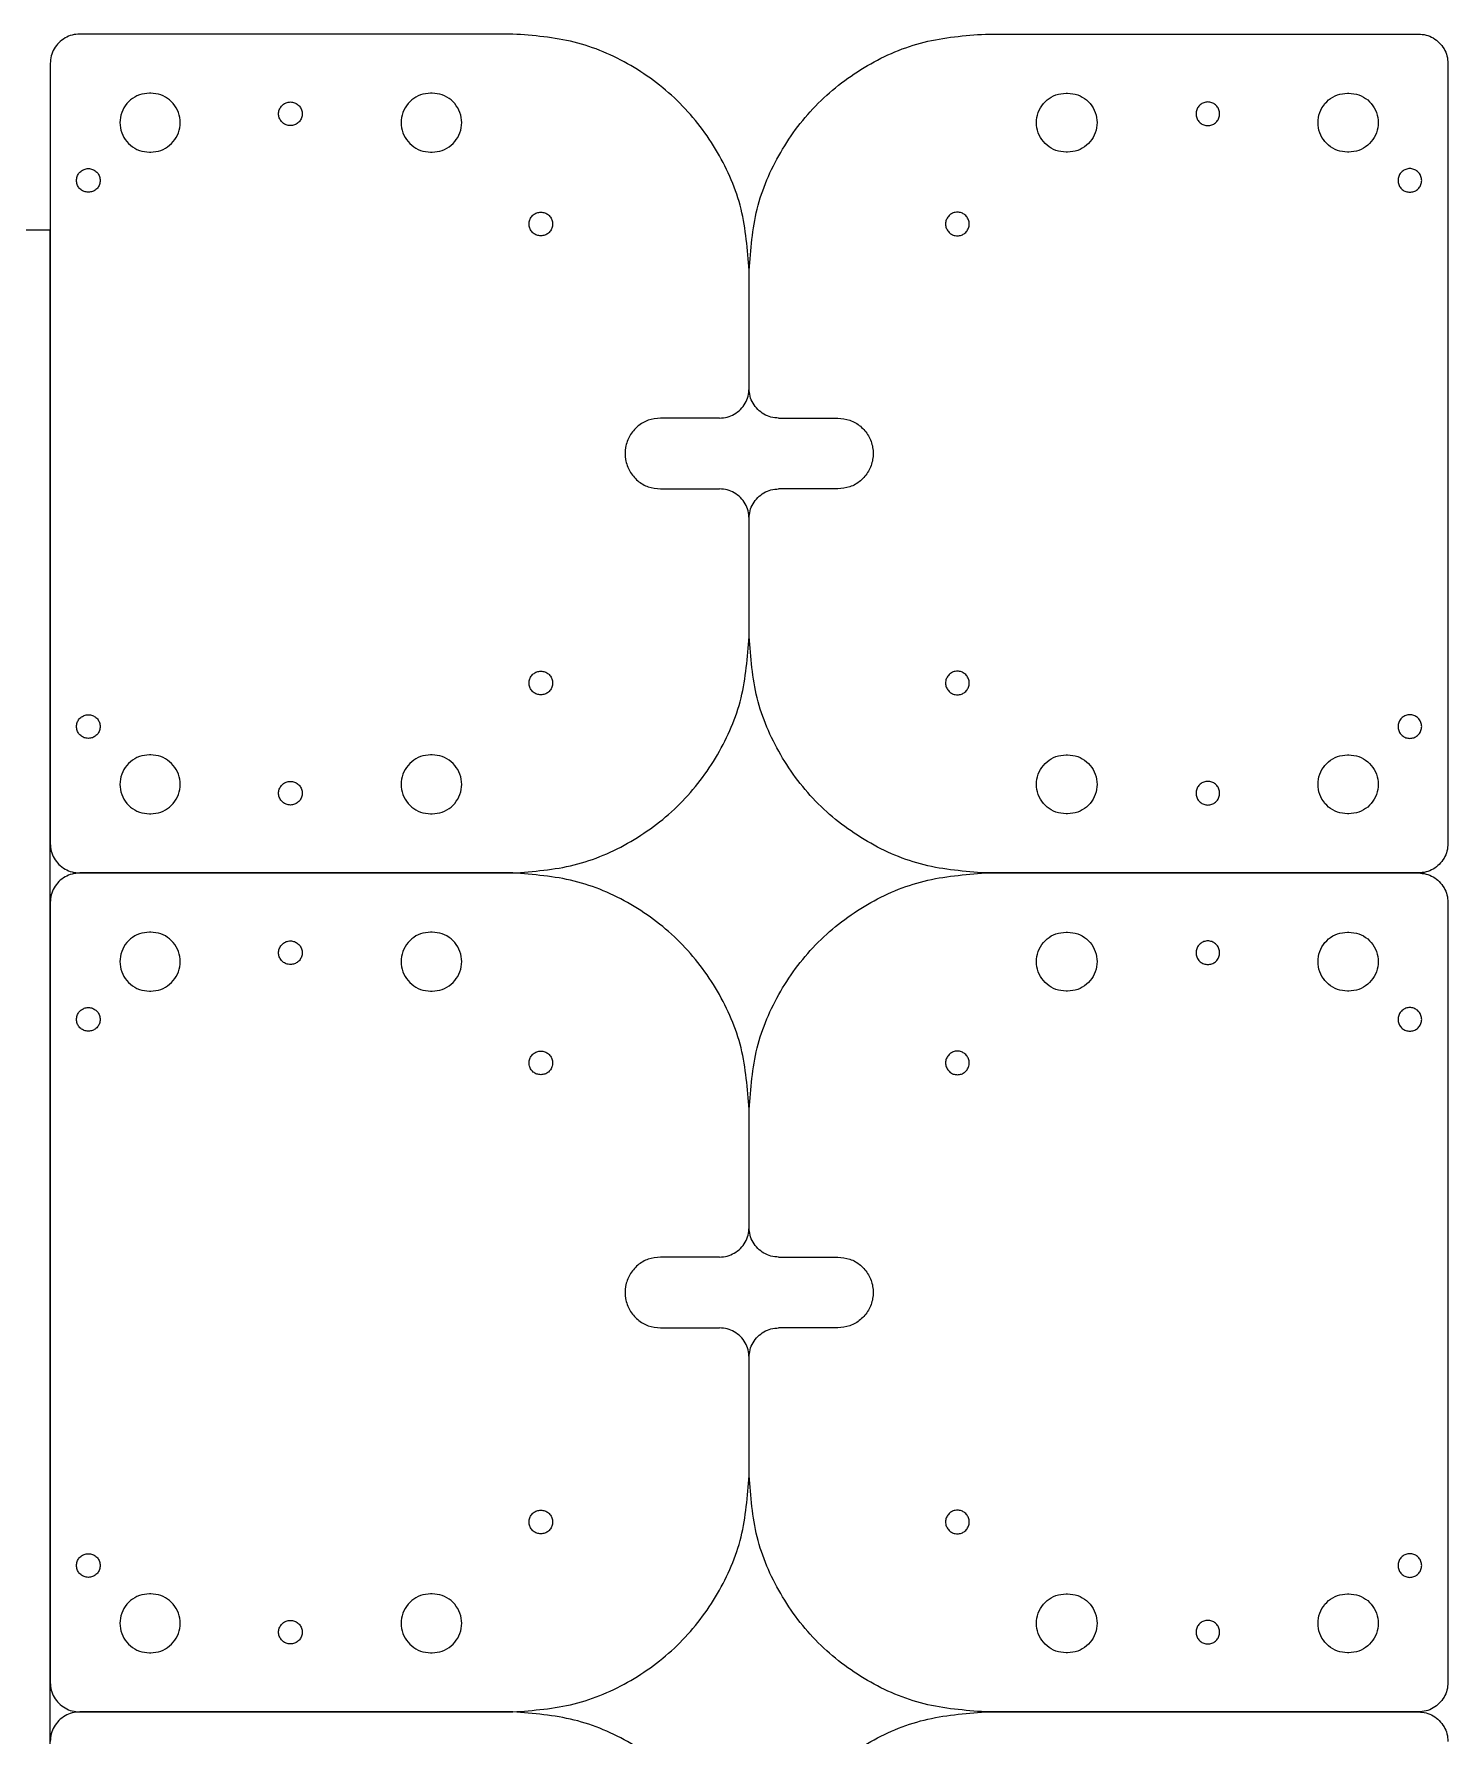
# Model space of a CAD drawing. Extents: x 0 to 867, y 0 to 569.
# Drawn here: x 627.7 to 867.1, y 280.7 to 568.8 of the extents above; entities that cross this region are included whole.
import ezdxf

# ---------------------------------------------------------------- set-up
doc = ezdxf.new("R2010")
doc.units = 0
doc.layers.add('Layer_1', color=7, linetype='CONTINUOUS')

msp = doc.modelspace()

# ---------------------------------------------------------------- linework, layer by layer
at = {"layer": 'Layer_1', "color": 7}
for p, q in [((708.764086, 568.806343), (635.464086, 568.806343)), ((788.76409, 568.806343), (862.06409, 568.806343)), ((630.464096, 563.806344), (630.464096, 431.806343)), ((867.06408, 563.806344), (867.06408, 431.806343)), ((647.46409, 558.806343), (647.26408, 558.806343)), ((695.109086, 558.806343), (694.859085, 558.806343)), ((802.419091, 558.806343), (802.669091, 558.806343)), ((850.064086, 558.806343), (850.264097, 558.806343)), ((671.114087, 553.306343), (671.114087, 553.306343)), ((826.41409, 553.306343), (826.41409, 553.306343)), ((647.26408, 548.806343), (647.46409, 548.806343)), ((694.859085, 548.806343), (695.109086, 548.806343)), ((802.669091, 548.806343), (802.419091, 548.806343)), ((850.264097, 548.806343), (850.064086, 548.806343)), ((636.911773, 542.028113), (636.911773, 542.028113)), ((860.616403, 542.028113), (860.616403, 542.028113)), ((630.464108, 535.6), (568.847094, 535.6)), ((630.464108, 267.799999), (630.464108, 535.6)), ((713.507534, 534.65278), (713.507534, 534.65278)), ((784.020643, 534.65278), (784.020643, 534.65278)), ((748.764085, 508.806344), (748.764085, 528.806344)), ((748.764091, 508.806344), (748.764091, 528.806344)), ((743.764084, 503.806344), (733.764084, 503.806344)), ((753.764092, 503.806344), (763.764092, 503.806344)), ((733.764084, 491.806343), (743.764084, 491.806343)), ((763.764092, 491.806343), (753.764092, 491.806343)), ((748.764085, 466.806343), (748.764085, 486.806343)), ((748.764091, 466.806343), (748.764091, 486.806343)), ((713.507534, 456.959906), (713.507534, 456.959906)), ((784.020643, 456.959906), (784.020643, 456.959906)), ((636.911773, 449.584573), (636.911773, 449.584573)), ((860.616403, 449.584573), (860.616403, 449.584573)), ((647.46409, 446.806344), (647.26408, 446.806344)), ((695.109086, 446.806344), (694.859085, 446.806344)), ((802.419091, 446.806344), (802.669091, 446.806344)), ((850.064086, 446.806344), (850.264097, 446.806344)), ((671.114087, 438.306344), (671.114087, 438.306344)), ((826.41409, 438.306344), (826.41409, 438.306344)), ((647.26408, 436.806344), (647.46409, 436.806344)), ((694.859085, 436.806344), (695.109086, 436.806344)), ((802.669091, 436.806344), (802.419091, 436.806344)), ((850.264097, 436.806344), (850.064086, 436.806344)), ((708.764086, 426.806344), (635.464086, 426.806344)), ((635.464086, 426.806344), (708.764086, 426.806344)), ((788.76409, 426.806344), (862.06409, 426.806344)), ((862.06409, 426.806344), (788.76409, 426.806344)), ((630.464096, 421.806346), (630.464096, 289.806345)), ((867.06408, 421.806346), (867.06408, 289.806345)), ((647.46409, 416.806345), (647.26408, 416.806345)), ((695.109086, 416.806345), (694.859085, 416.806345)), ((802.419091, 416.806345), (802.669091, 416.806345)), ((850.064086, 416.806345), (850.264097, 416.806345)), ((671.114087, 411.306344), (671.114087, 411.306344)), ((826.41409, 411.306344), (826.41409, 411.306344)), ((647.26408, 406.806345), (647.46409, 406.806345)), ((694.859085, 406.806345), (695.109086, 406.806345)), ((802.669091, 406.806345), (802.419091, 406.806345)), ((850.264097, 406.806345), (850.064086, 406.806345)), ((636.911773, 400.028115), (636.911773, 400.028115)), ((860.616403, 400.028115), (860.616403, 400.028115)), ((713.507534, 392.652782), (713.507534, 392.652782)), ((784.020643, 392.652782), (784.020643, 392.652782)), ((748.764085, 366.806345), (748.764085, 386.806345)), ((748.764091, 366.806345), (748.764091, 386.806345)), ((743.764084, 361.806345), (733.764084, 361.806345)), ((753.764092, 361.806345), (763.764092, 361.806345)), ((733.764084, 349.806345), (743.764084, 349.806345)), ((763.764092, 349.806345), (753.764092, 349.806345)), ((748.764085, 324.806345), (748.764085, 344.806345)), ((748.764091, 324.806345), (748.764091, 344.806345)), ((713.507534, 314.959908), (713.507534, 314.959908)), ((784.020643, 314.959908), (784.020643, 314.959908)), ((636.911773, 307.584575), (636.911773, 307.584575)), ((860.616403, 307.584575), (860.616403, 307.584575)), ((647.46409, 304.806346), (647.26408, 304.806346)), ((695.109086, 304.806346), (694.859085, 304.806346)), ((802.419091, 304.806346), (802.669091, 304.806346)), ((850.064086, 304.806346), (850.264097, 304.806346)), ((647.26408, 294.806346), (647.46409, 294.806346)), ((671.114087, 296.306346), (671.114087, 296.306346)), ((694.859085, 294.806346), (695.109086, 294.806346)), ((802.669091, 294.806346), (802.419091, 294.806346)), ((826.41409, 296.306346), (826.41409, 296.306346)), ((850.264097, 294.806346), (850.064086, 294.806346)), ((708.764086, 284.806346), (635.464086, 284.806346)), ((635.464086, 284.806346), (708.764086, 284.806346)), ((788.76409, 284.806346), (862.06409, 284.806346)), ((862.06409, 284.806346), (788.76409, 284.806346))]:
    msp.add_line(p, q, dxfattribs=at)
for points, knots in [([(635.464086, 568.806343), (635.02652, 568.773011), (634.155009, 568.706625), (632.935801, 568.182), (631.886592, 567.383835), (631.088428, 566.334627), (630.563811, 565.11542), (630.497426, 564.24391), (630.464096, 563.806344)], [0, 0, 0, 0, 1.308873, 2.606919, 3.915796, 5.224669, 6.522708, 7.831582, 7.831582, 7.831582, 7.831582]), ([(748.764085, 528.806344), (748.497436, 532.306873), (747.966343, 539.278964), (743.769335, 549.032611), (737.384001, 557.426259), (728.990353, 563.811594), (719.236707, 568.0086), (712.264616, 568.539693), (708.764086, 568.806343)], [0, 0, 0, 0, 10.470995, 20.855339, 31.326336, 41.797329, 52.181673, 62.652668, 62.652668, 62.652668, 62.652668]), ([(748.764091, 528.806344), (749.030741, 532.306873), (749.561834, 539.278964), (753.758841, 549.032611), (760.144176, 557.426259), (768.537824, 563.811594), (778.29147, 568.0086), (785.26356, 568.539693), (788.76409, 568.806343)], [0, 0, 0, 0, 10.470995, 20.855339, 31.326336, 41.797329, 52.181673, 62.652668, 62.652668, 62.652668, 62.652668]), ([(862.06409, 568.806343), (862.501656, 568.773011), (863.373168, 568.706625), (864.592375, 568.182), (865.641584, 567.383835), (866.439749, 566.334627), (866.964366, 565.11542), (867.03075, 564.24391), (867.06408, 563.806344)], [0, 0, 0, 0, 1.308873, 2.606919, 3.915796, 5.224669, 6.522708, 7.831582, 7.831582, 7.831582, 7.831582]), ([(647.26408, 558.806343), (646.679507, 558.746604), (645.51873, 558.627981), (643.984743, 557.707637), (642.84428, 556.360153), (642.239392, 554.691327), (642.239392, 552.921359), (642.84428, 551.252533), (643.984743, 549.905049), (645.51873, 548.984705), (646.679507, 548.866082), (647.26408, 548.806343)], [0, 0, 0, 0, 1.744818, 3.464662, 5.209476, 6.954299, 8.674149, 10.418971, 12.163785, 13.88363, 15.628448, 15.628448, 15.628448, 15.628448]), ([(647.46409, 548.806343), (648.048663, 548.866082), (649.209444, 548.984705), (650.743432, 549.905053), (651.883925, 551.252522), (652.488782, 552.921365), (652.488782, 554.691321), (651.883925, 556.360164), (650.743432, 557.707633), (649.209444, 558.627981), (648.048663, 558.746604), (647.46409, 558.806343)], [0, 0, 0, 0, 1.744819, 3.46467, 5.209496, 6.954313, 8.674162, 10.418979, 12.163805, 13.883656, 15.628475, 15.628475, 15.628475, 15.628475]), ([(671.114087, 553.306343), (671.347916, 553.330239), (671.812229, 553.377689), (672.425826, 553.745821), (672.88202, 554.284832), (673.123968, 554.952294), (673.123968, 555.660546), (672.882019, 556.327073), (672.425826, 556.869815), (671.812229, 557.224079), (671.114087, 557.347771), (670.415945, 557.224079), (669.802347, 556.869815), (669.346155, 556.327073), (669.104205, 555.660546), (669.104206, 554.952294), (669.346154, 554.284832), (669.802348, 553.745821), (670.415945, 553.377689), (670.880257, 553.330239), (671.114087, 553.306343)], [0, 0, 0, 0, 0.697929, 1.38587, 2.0838, 2.781728, 3.469668, 4.167595, 4.865524, 5.553465, 6.251394, 6.949323, 7.637265, 8.335194, 9.033121, 9.72106, 10.418989, 11.116918, 11.80486, 12.502789, 12.502789, 12.502789, 12.502789]), ([(694.859085, 558.806343), (694.274512, 558.746604), (693.113732, 558.627981), (691.579743, 557.707635), (690.439262, 556.36016), (689.83439, 554.691324), (689.83439, 552.921362), (690.439262, 551.252526), (691.579743, 549.905051), (693.113732, 548.984705), (694.274512, 548.866082), (694.859085, 548.806343)], [0, 0, 0, 0, 1.74482, 3.464669, 5.209491, 6.954311, 8.67416, 10.41898, 12.163801, 13.88365, 15.628471, 15.628471, 15.628471, 15.628471]), ([(695.109086, 548.806343), (695.693659, 548.866082), (696.854439, 548.984705), (698.388428, 549.905051), (699.528909, 551.252526), (700.133781, 552.921362), (700.133781, 554.691324), (699.528909, 556.36016), (698.388428, 557.707635), (696.854439, 558.627981), (695.693659, 558.746604), (695.109086, 558.806343)], [0, 0, 0, 0, 1.74482, 3.464669, 5.209491, 6.954311, 8.67416, 10.41898, 12.163801, 13.88365, 15.628471, 15.628471, 15.628471, 15.628471]), ([(802.419091, 548.806343), (801.834517, 548.866082), (800.673737, 548.984705), (799.139749, 549.905051), (797.999268, 551.252526), (797.394396, 552.921362), (797.394396, 554.691324), (797.999268, 556.36016), (799.139749, 557.707635), (800.673737, 558.627981), (801.834517, 558.746604), (802.419091, 558.806343)], [0, 0, 0, 0, 1.74482, 3.464669, 5.209491, 6.954311, 8.67416, 10.41898, 12.163801, 13.88365, 15.628471, 15.628471, 15.628471, 15.628471]), ([(802.669091, 558.806343), (803.253665, 558.746604), (804.414445, 558.627981), (805.948433, 557.707635), (807.088914, 556.36016), (807.693786, 554.691324), (807.693786, 552.921362), (807.088914, 551.252526), (805.948433, 549.905051), (804.414445, 548.984705), (803.253665, 548.866082), (802.669091, 548.806343)], [0, 0, 0, 0, 1.74482, 3.464669, 5.209491, 6.954311, 8.67416, 10.41898, 12.163801, 13.88365, 15.628471, 15.628471, 15.628471, 15.628471]), ([(826.41409, 553.306343), (826.18026, 553.330239), (825.715947, 553.377689), (825.10235, 553.745821), (824.646157, 554.284832), (824.404208, 554.952294), (824.404208, 555.660546), (824.646157, 556.327073), (825.10235, 556.869815), (825.715947, 557.224079), (826.41409, 557.347771), (827.112232, 557.224079), (827.725829, 556.869815), (828.182022, 556.327073), (828.423971, 555.660546), (828.423971, 554.952294), (828.182022, 554.284832), (827.725829, 553.745821), (827.112232, 553.377689), (826.647919, 553.330239), (826.41409, 553.306343)], [0, 0, 0, 0, 0.697929, 1.38587, 2.0838, 2.781728, 3.469668, 4.167595, 4.865524, 5.553465, 6.251394, 6.949323, 7.637265, 8.335194, 9.033121, 9.72106, 10.418989, 11.116918, 11.80486, 12.502789, 12.502789, 12.502789, 12.502789]), ([(850.064086, 548.806343), (849.479513, 548.866082), (848.318733, 548.984705), (846.784745, 549.905053), (845.644252, 551.252522), (845.039394, 552.921365), (845.039394, 554.691321), (845.644252, 556.360164), (846.784745, 557.707633), (848.318733, 558.627981), (849.479513, 558.746604), (850.064086, 558.806343)], [0, 0, 0, 0, 1.744819, 3.46467, 5.209496, 6.954313, 8.674162, 10.418979, 12.163805, 13.883656, 15.628475, 15.628475, 15.628475, 15.628475]), ([(850.264097, 558.806343), (850.848669, 558.746604), (852.009446, 558.627981), (853.543433, 557.707637), (854.683896, 556.360153), (855.288784, 554.691327), (855.288784, 552.921359), (854.683896, 551.252533), (853.543433, 549.905049), (852.009446, 548.984705), (850.848669, 548.866082), (850.264097, 548.806343)], [0, 0, 0, 0, 1.744818, 3.464662, 5.209476, 6.954299, 8.674149, 10.418971, 12.163785, 13.88363, 15.628448, 15.628448, 15.628448, 15.628448]), ([(636.911773, 542.028113), (637.145603, 542.052009), (637.609916, 542.099459), (638.223513, 542.467592), (638.679705, 543.006602), (638.921655, 543.674064), (638.921654, 544.382315), (638.679706, 545.048843), (638.223513, 545.591586), (637.609916, 545.94585), (636.911773, 546.069542), (636.213631, 545.94585), (635.600034, 545.591586), (635.143841, 545.048843), (634.901892, 544.382315), (634.901892, 543.674062), (635.14384, 543.0066), (635.600035, 542.467591), (636.213631, 542.099459), (636.677944, 542.052009), (636.911773, 542.028113)], [0, 0, 0, 0, 0.697929, 1.38587, 2.0838, 2.781727, 3.469666, 4.167595, 4.865524, 5.553465, 6.251394, 6.949323, 7.637265, 8.335194, 9.033123, 9.721063, 10.418992, 11.116919, 11.804861, 12.502789, 12.502789, 12.502789, 12.502789]), ([(860.616403, 542.028113), (860.382574, 542.052009), (859.918261, 542.099459), (859.304664, 542.467592), (858.848471, 543.006602), (858.606522, 543.674064), (858.606522, 544.382315), (858.84847, 545.048843), (859.304664, 545.591586), (859.918261, 545.94585), (860.616403, 546.069542), (861.314545, 545.94585), (861.928142, 545.591586), (862.384336, 545.048843), (862.626284, 544.382315), (862.626284, 543.674062), (862.384336, 543.0066), (861.928142, 542.467591), (861.314545, 542.099459), (860.850233, 542.052009), (860.616403, 542.028113)], [0, 0, 0, 0, 0.697929, 1.38587, 2.0838, 2.781727, 3.469666, 4.167595, 4.865524, 5.553465, 6.251394, 6.949323, 7.637265, 8.335194, 9.033123, 9.721063, 10.418992, 11.116919, 11.804861, 12.502789, 12.502789, 12.502789, 12.502789]), ([(713.507534, 534.65278), (713.741363, 534.676676), (714.205674, 534.724126), (714.819269, 535.092259), (715.27546, 535.63127), (715.517409, 536.298731), (715.517409, 537.006983), (715.27546, 537.67351), (714.819269, 538.216252), (714.205674, 538.570517), (713.507533, 538.694209), (712.809391, 538.570517), (712.195795, 538.216252), (711.739604, 537.67351), (711.497655, 537.006983), (711.497655, 536.298731), (711.739604, 535.63127), (712.195795, 535.092259), (712.809391, 534.724126), (713.273704, 534.676676), (713.507534, 534.65278)], [0, 0, 0, 0, 0.697927, 1.385867, 2.083795, 2.781722, 3.469662, 4.16759, 4.865518, 5.553457, 6.251385, 6.949314, 7.637254, 8.335182, 9.03311, 9.72105, 10.418977, 11.116906, 11.804846, 12.502775, 12.502775, 12.502775, 12.502775]), ([(784.020643, 534.65278), (783.786814, 534.676676), (783.322502, 534.724126), (782.708907, 535.092259), (782.252716, 535.63127), (782.010767, 536.298731), (782.010767, 537.006983), (782.252716, 537.67351), (782.708907, 538.216252), (783.322502, 538.570517), (784.020644, 538.694209), (784.718785, 538.570517), (785.332381, 538.216252), (785.788572, 537.67351), (786.030522, 537.006983), (786.030522, 536.298731), (785.788572, 535.63127), (785.332381, 535.092259), (784.718785, 534.724126), (784.254473, 534.676676), (784.020643, 534.65278)], [0, 0, 0, 0, 0.697927, 1.385867, 2.083795, 2.781722, 3.469662, 4.16759, 4.865518, 5.553457, 6.251385, 6.949314, 7.637254, 8.335182, 9.03311, 9.72105, 10.418977, 11.116906, 11.804846, 12.502775, 12.502775, 12.502775, 12.502775]), ([(743.764084, 503.806344), (744.201651, 503.839675), (745.073162, 503.906061), (746.292369, 504.430687), (747.341576, 505.228853), (748.139741, 506.278061), (748.664367, 507.497266), (748.730754, 508.368777), (748.764085, 508.806344)], [0, 0, 0, 0, 1.308875, 2.606918, 3.915794, 5.224668, 6.522711, 7.831585, 7.831585, 7.831585, 7.831585]), ([(753.764092, 503.806344), (753.326526, 503.839675), (752.455014, 503.906061), (751.235808, 504.430687), (750.1866, 505.228853), (749.388435, 506.278061), (748.863809, 507.497266), (748.797422, 508.368777), (748.764091, 508.806344)], [0, 0, 0, 0, 1.308875, 2.606918, 3.915794, 5.224668, 6.522711, 7.831585, 7.831585, 7.831585, 7.831585]), ([(733.764084, 503.806344), (733.062597, 503.734657), (731.66966, 503.592309), (729.828874, 502.487894), (728.460298, 500.870923), (727.734452, 498.868321), (727.734452, 496.744366), (728.460298, 494.741764), (729.828874, 493.124793), (731.66966, 492.020378), (733.062597, 491.87803), (733.764084, 491.806343)], [0, 0, 0, 0, 2.093785, 4.157604, 6.251388, 8.345172, 10.408992, 12.502776, 14.596561, 16.66038, 18.754164, 18.754164, 18.754164, 18.754164]), ([(763.764092, 503.806344), (764.46558, 503.734657), (765.858516, 503.592309), (767.699303, 502.487894), (769.067878, 500.870923), (769.793725, 498.868321), (769.793725, 496.744366), (769.067878, 494.741764), (767.699303, 493.124793), (765.858516, 492.020378), (764.46558, 491.87803), (763.764092, 491.806343)], [0, 0, 0, 0, 2.093785, 4.157604, 6.251388, 8.345172, 10.408992, 12.502776, 14.596561, 16.66038, 18.754164, 18.754164, 18.754164, 18.754164]), ([(748.764085, 486.806343), (748.730754, 487.24391), (748.664367, 488.115421), (748.139741, 489.334626), (747.341576, 490.383834), (746.292369, 491.182), (745.073162, 491.706626), (744.201651, 491.773012), (743.764084, 491.806343)], [0, 0, 0, 0, 1.308874, 2.606917, 3.915791, 5.224667, 6.52271, 7.831585, 7.831585, 7.831585, 7.831585]), ([(748.764091, 486.806343), (748.797422, 487.24391), (748.863809, 488.115421), (749.388435, 489.334626), (750.1866, 490.383834), (751.235808, 491.182), (752.455014, 491.706626), (753.326526, 491.773012), (753.764092, 491.806343)], [0, 0, 0, 0, 1.308874, 2.606917, 3.915791, 5.224667, 6.52271, 7.831585, 7.831585, 7.831585, 7.831585]), ([(708.764086, 426.806344), (712.264616, 427.072994), (719.236707, 427.604087), (728.990353, 431.801093), (737.384001, 438.186428), (743.769335, 446.580076), (747.966343, 456.333723), (748.497436, 463.305814), (748.764085, 466.806343)], [0, 0, 0, 0, 10.470995, 20.855338, 31.326332, 41.797328, 52.181672, 62.652668, 62.652668, 62.652668, 62.652668]), ([(788.76409, 426.806344), (785.26356, 427.072994), (778.29147, 427.604087), (768.537824, 431.801093), (760.144176, 438.186428), (753.758841, 446.580076), (749.561834, 456.333723), (749.030741, 463.305814), (748.764091, 466.806343)], [0, 0, 0, 0, 10.470995, 20.855338, 31.326332, 41.797328, 52.181672, 62.652668, 62.652668, 62.652668, 62.652668]), ([(713.507534, 456.959906), (713.741363, 456.983802), (714.205674, 457.031252), (714.819269, 457.399386), (715.27546, 457.938396), (715.517409, 458.605857), (715.517409, 459.314109), (715.27546, 459.980636), (714.819269, 460.523378), (714.205674, 460.877644), (713.507533, 461.001335), (712.809391, 460.877644), (712.195795, 460.523379), (711.739604, 459.980636), (711.497655, 459.314109), (711.497655, 458.605857), (711.739604, 457.938396), (712.195795, 457.399386), (712.809391, 457.031252), (713.273704, 456.983802), (713.507534, 456.959906)], [0, 0, 0, 0, 0.697927, 1.385867, 2.083795, 2.781722, 3.469662, 4.16759, 4.865518, 5.553457, 6.251385, 6.949314, 7.637254, 8.335182, 9.03311, 9.72105, 10.418977, 11.116906, 11.804846, 12.502775, 12.502775, 12.502775, 12.502775]), ([(784.020643, 456.959906), (783.786814, 456.983802), (783.322502, 457.031252), (782.708907, 457.399386), (782.252716, 457.938396), (782.010767, 458.605857), (782.010767, 459.314109), (782.252716, 459.980636), (782.708907, 460.523378), (783.322502, 460.877644), (784.020644, 461.001335), (784.718785, 460.877644), (785.332381, 460.523379), (785.788572, 459.980636), (786.030522, 459.314109), (786.030522, 458.605857), (785.788572, 457.938396), (785.332381, 457.399386), (784.718785, 457.031252), (784.254473, 456.983802), (784.020643, 456.959906)], [0, 0, 0, 0, 0.697927, 1.385867, 2.083795, 2.781722, 3.469662, 4.16759, 4.865518, 5.553457, 6.251385, 6.949314, 7.637254, 8.335182, 9.03311, 9.72105, 10.418977, 11.116906, 11.804846, 12.502775, 12.502775, 12.502775, 12.502775]), ([(636.911773, 449.584573), (637.145603, 449.608469), (637.609916, 449.655919), (638.223513, 450.024052), (638.679706, 450.563063), (638.921654, 451.230525), (638.921655, 451.938777), (638.679705, 452.605303), (638.223513, 453.148046), (637.609916, 453.50231), (636.911773, 453.626002), (636.213631, 453.50231), (635.600034, 453.148046), (635.143841, 452.605303), (634.901892, 451.938777), (634.901892, 451.230525), (635.143841, 450.563063), (635.600034, 450.024052), (636.213631, 449.655919), (636.677944, 449.608469), (636.911773, 449.584573)], [0, 0, 0, 0, 0.697929, 1.38587, 2.0838, 2.781728, 3.469668, 4.167595, 4.865524, 5.553465, 6.251394, 6.949323, 7.637265, 8.335194, 9.033121, 9.72106, 10.418989, 11.116918, 11.80486, 12.502789, 12.502789, 12.502789, 12.502789]), ([(860.616403, 449.584573), (860.382574, 449.608469), (859.918261, 449.655919), (859.304664, 450.024052), (858.84847, 450.563063), (858.606522, 451.230525), (858.606522, 451.938777), (858.848471, 452.605303), (859.304664, 453.148046), (859.918261, 453.50231), (860.616403, 453.626002), (861.314545, 453.50231), (861.928143, 453.148046), (862.384335, 452.605303), (862.626285, 451.938777), (862.626284, 451.230525), (862.384336, 450.563063), (861.928142, 450.024052), (861.314545, 449.655919), (860.850233, 449.608469), (860.616403, 449.584573)], [0, 0, 0, 0, 0.697929, 1.38587, 2.0838, 2.781728, 3.469668, 4.167595, 4.865524, 5.553465, 6.251394, 6.949323, 7.637265, 8.335194, 9.033121, 9.72106, 10.418989, 11.116918, 11.80486, 12.502789, 12.502789, 12.502789, 12.502789]), ([(647.26408, 446.806344), (646.679507, 446.746605), (645.51873, 446.627982), (643.984743, 445.707638), (642.84428, 444.360154), (642.239392, 442.691328), (642.239392, 440.92136), (642.84428, 439.252534), (643.984743, 437.90505), (645.51873, 436.984706), (646.679507, 436.866083), (647.26408, 436.806344)], [0, 0, 0, 0, 1.744818, 3.464662, 5.209476, 6.954299, 8.674149, 10.418971, 12.163785, 13.88363, 15.628448, 15.628448, 15.628448, 15.628448]), ([(647.46409, 436.806344), (648.048663, 436.866083), (649.209444, 436.984706), (650.743432, 437.905054), (651.883925, 439.252523), (652.488782, 440.921366), (652.488782, 442.691322), (651.883925, 444.360165), (650.743432, 445.707634), (649.209444, 446.627982), (648.048663, 446.746605), (647.46409, 446.806344)], [0, 0, 0, 0, 1.744819, 3.46467, 5.209496, 6.954313, 8.674162, 10.418979, 12.163805, 13.883656, 15.628475, 15.628475, 15.628475, 15.628475]), ([(694.859085, 446.806344), (694.274512, 446.746605), (693.113732, 446.627982), (691.579743, 445.707636), (690.439262, 444.360161), (689.83439, 442.691325), (689.83439, 440.921363), (690.439262, 439.252528), (691.579743, 437.905052), (693.113732, 436.984706), (694.274512, 436.866083), (694.859085, 436.806344)], [0, 0, 0, 0, 1.74482, 3.464669, 5.209491, 6.954311, 8.67416, 10.41898, 12.163801, 13.88365, 15.628471, 15.628471, 15.628471, 15.628471]), ([(695.109086, 436.806344), (695.693659, 436.866083), (696.854439, 436.984706), (698.388428, 437.905052), (699.528909, 439.252528), (700.133781, 440.921363), (700.133781, 442.691325), (699.528909, 444.360161), (698.388428, 445.707636), (696.854439, 446.627982), (695.693659, 446.746605), (695.109086, 446.806344)], [0, 0, 0, 0, 1.74482, 3.464669, 5.209491, 6.954311, 8.67416, 10.41898, 12.163801, 13.88365, 15.628471, 15.628471, 15.628471, 15.628471]), ([(802.419091, 436.806344), (801.834517, 436.866083), (800.673737, 436.984706), (799.139749, 437.905052), (797.999268, 439.252528), (797.394396, 440.921363), (797.394396, 442.691325), (797.999268, 444.360161), (799.139749, 445.707636), (800.673737, 446.627982), (801.834517, 446.746605), (802.419091, 446.806344)], [0, 0, 0, 0, 1.74482, 3.464669, 5.209491, 6.954311, 8.67416, 10.41898, 12.163801, 13.88365, 15.628471, 15.628471, 15.628471, 15.628471]), ([(802.669091, 446.806344), (803.253665, 446.746605), (804.414445, 446.627982), (805.948433, 445.707636), (807.088914, 444.360161), (807.693786, 442.691325), (807.693786, 440.921363), (807.088914, 439.252528), (805.948433, 437.905052), (804.414445, 436.984706), (803.253665, 436.866083), (802.669091, 436.806344)], [0, 0, 0, 0, 1.74482, 3.464669, 5.209491, 6.954311, 8.67416, 10.41898, 12.163801, 13.88365, 15.628471, 15.628471, 15.628471, 15.628471]), ([(850.064086, 436.806344), (849.479513, 436.866083), (848.318733, 436.984706), (846.784745, 437.905054), (845.644252, 439.252523), (845.039394, 440.921366), (845.039394, 442.691322), (845.644252, 444.360165), (846.784745, 445.707634), (848.318733, 446.627982), (849.479513, 446.746605), (850.064086, 446.806344)], [0, 0, 0, 0, 1.744819, 3.46467, 5.209496, 6.954313, 8.674162, 10.418979, 12.163805, 13.883656, 15.628475, 15.628475, 15.628475, 15.628475]), ([(850.264097, 446.806344), (850.848669, 446.746605), (852.009446, 446.627982), (853.543433, 445.707638), (854.683896, 444.360154), (855.288784, 442.691328), (855.288784, 440.92136), (854.683896, 439.252534), (853.543433, 437.90505), (852.009446, 436.984706), (850.848669, 436.866083), (850.264097, 436.806344)], [0, 0, 0, 0, 1.744818, 3.464662, 5.209476, 6.954299, 8.674149, 10.418971, 12.163785, 13.88363, 15.628448, 15.628448, 15.628448, 15.628448]), ([(671.114087, 438.306344), (671.347916, 438.33024), (671.812229, 438.37769), (672.425826, 438.745823), (672.882019, 439.284833), (673.123968, 439.952294), (673.123968, 440.660546), (672.88202, 441.327074), (672.425826, 441.869817), (671.812229, 442.224081), (671.114087, 442.347773), (670.415945, 442.224081), (669.802348, 441.869817), (669.346154, 441.327074), (669.104206, 440.660546), (669.104205, 439.952294), (669.346155, 439.284833), (669.802347, 438.745823), (670.415945, 438.37769), (670.880257, 438.33024), (671.114087, 438.306344)], [0, 0, 0, 0, 0.697929, 1.38587, 2.0838, 2.781727, 3.469666, 4.167595, 4.865524, 5.553465, 6.251394, 6.949323, 7.637265, 8.335194, 9.033123, 9.721062, 10.418989, 11.116918, 11.80486, 12.502789, 12.502789, 12.502789, 12.502789]), ([(826.41409, 438.306344), (826.18026, 438.33024), (825.715947, 438.37769), (825.10235, 438.745823), (824.646157, 439.284833), (824.404208, 439.952294), (824.404208, 440.660546), (824.646157, 441.327074), (825.10235, 441.869817), (825.715947, 442.224081), (826.41409, 442.347773), (827.112232, 442.224081), (827.725829, 441.869817), (828.182022, 441.327074), (828.423971, 440.660546), (828.423971, 439.952294), (828.182022, 439.284833), (827.725829, 438.745823), (827.112232, 438.37769), (826.647919, 438.33024), (826.41409, 438.306344)], [0, 0, 0, 0, 0.697929, 1.38587, 2.0838, 2.781727, 3.469666, 4.167595, 4.865524, 5.553465, 6.251394, 6.949323, 7.637265, 8.335194, 9.033123, 9.721062, 10.418989, 11.116918, 11.80486, 12.502789, 12.502789, 12.502789, 12.502789]), ([(630.464096, 431.806343), (630.497426, 431.368777), (630.563811, 430.497267), (631.088428, 429.27806), (631.886592, 428.228852), (632.935801, 427.430687), (634.155009, 426.906062), (635.02652, 426.839676), (635.464086, 426.806344)], [0, 0, 0, 0, 1.308874, 2.606913, 3.915786, 5.224663, 6.522708, 7.831582, 7.831582, 7.831582, 7.831582]), ([(867.06408, 431.806343), (867.03075, 431.368777), (866.964366, 430.497267), (866.439749, 429.27806), (865.641584, 428.228852), (864.592375, 427.430687), (863.373168, 426.906062), (862.501656, 426.839676), (862.06409, 426.806344)], [0, 0, 0, 0, 1.308874, 2.606913, 3.915786, 5.224663, 6.522708, 7.831582, 7.831582, 7.831582, 7.831582]), ([(635.464086, 426.806344), (635.02652, 426.773013), (634.155009, 426.706626), (632.935801, 426.182002), (631.886592, 425.383837), (631.088428, 424.334629), (630.563811, 423.115422), (630.497426, 422.243912), (630.464096, 421.806346)], [0, 0, 0, 0, 1.308873, 2.606919, 3.915796, 5.224669, 6.522708, 7.831582, 7.831582, 7.831582, 7.831582]), ([(748.764085, 386.806345), (748.497436, 390.306875), (747.966343, 397.278966), (743.769335, 407.032613), (737.384001, 415.426261), (728.990353, 421.811595), (719.236707, 426.008602), (712.264616, 426.539695), (708.764086, 426.806344)], [0, 0, 0, 0, 10.470995, 20.855339, 31.326336, 41.797329, 52.181673, 62.652668, 62.652668, 62.652668, 62.652668]), ([(748.764091, 386.806345), (749.030741, 390.306875), (749.561834, 397.278966), (753.758841, 407.032613), (760.144176, 415.426261), (768.537824, 421.811595), (778.29147, 426.008602), (785.26356, 426.539695), (788.76409, 426.806344)], [0, 0, 0, 0, 10.470995, 20.855339, 31.326336, 41.797329, 52.181673, 62.652668, 62.652668, 62.652668, 62.652668]), ([(862.06409, 426.806344), (862.501656, 426.773013), (863.373168, 426.706626), (864.592375, 426.182002), (865.641584, 425.383837), (866.439749, 424.334629), (866.964366, 423.115422), (867.03075, 422.243912), (867.06408, 421.806346)], [0, 0, 0, 0, 1.308873, 2.606919, 3.915796, 5.224669, 6.522708, 7.831582, 7.831582, 7.831582, 7.831582]), ([(647.26408, 416.806345), (646.679507, 416.746606), (645.51873, 416.627983), (643.984743, 415.707639), (642.84428, 414.360155), (642.239392, 412.691329), (642.239392, 410.92136), (642.84428, 409.252535), (643.984743, 407.905051), (645.51873, 406.984707), (646.679507, 406.866084), (647.26408, 406.806345)], [0, 0, 0, 0, 1.744818, 3.464662, 5.209476, 6.954299, 8.674149, 10.418971, 12.163785, 13.88363, 15.628448, 15.628448, 15.628448, 15.628448]), ([(647.46409, 406.806345), (648.048663, 406.866084), (649.209444, 406.984707), (650.743432, 407.905055), (651.883925, 409.252523), (652.488782, 410.921366), (652.488782, 412.691323), (651.883925, 414.360166), (650.743432, 415.707635), (649.209444, 416.627983), (648.048663, 416.746606), (647.46409, 416.806345)], [0, 0, 0, 0, 1.744819, 3.46467, 5.209496, 6.954313, 8.674162, 10.418979, 12.163805, 13.883656, 15.628475, 15.628475, 15.628475, 15.628475]), ([(671.114087, 411.306344), (671.347916, 411.33024), (671.812229, 411.37769), (672.425826, 411.745823), (672.88202, 412.284834), (673.123968, 412.952296), (673.123968, 413.660548), (672.882019, 414.327074), (672.425826, 414.869817), (671.812229, 415.224081), (671.114087, 415.347773), (670.415945, 415.224081), (669.802347, 414.869817), (669.346155, 414.327074), (669.104205, 413.660548), (669.104206, 412.952296), (669.346154, 412.284834), (669.802348, 411.745823), (670.415945, 411.37769), (670.880257, 411.33024), (671.114087, 411.306344)], [0, 0, 0, 0, 0.697929, 1.38587, 2.0838, 2.781728, 3.469668, 4.167595, 4.865524, 5.553465, 6.251394, 6.949323, 7.637265, 8.335194, 9.033121, 9.72106, 10.418989, 11.116918, 11.80486, 12.502789, 12.502789, 12.502789, 12.502789]), ([(694.859085, 416.806345), (694.274512, 416.746606), (693.113732, 416.627983), (691.579743, 415.707637), (690.439262, 414.360161), (689.83439, 412.691326), (689.83439, 410.921363), (690.439262, 409.252528), (691.579743, 407.905053), (693.113732, 406.984707), (694.274512, 406.866084), (694.859085, 406.806345)], [0, 0, 0, 0, 1.74482, 3.464669, 5.209491, 6.954311, 8.67416, 10.41898, 12.163801, 13.88365, 15.628471, 15.628471, 15.628471, 15.628471]), ([(695.109086, 406.806345), (695.693659, 406.866084), (696.854439, 406.984707), (698.388428, 407.905053), (699.528909, 409.252528), (700.133781, 410.921363), (700.133781, 412.691326), (699.528909, 414.360161), (698.388428, 415.707637), (696.854439, 416.627983), (695.693659, 416.746606), (695.109086, 416.806345)], [0, 0, 0, 0, 1.74482, 3.464669, 5.209491, 6.954311, 8.67416, 10.41898, 12.163801, 13.88365, 15.628471, 15.628471, 15.628471, 15.628471]), ([(802.419091, 406.806345), (801.834517, 406.866084), (800.673737, 406.984707), (799.139749, 407.905053), (797.999268, 409.252528), (797.394396, 410.921363), (797.394396, 412.691326), (797.999268, 414.360161), (799.139749, 415.707637), (800.673737, 416.627983), (801.834517, 416.746606), (802.419091, 416.806345)], [0, 0, 0, 0, 1.74482, 3.464669, 5.209491, 6.954311, 8.67416, 10.41898, 12.163801, 13.88365, 15.628471, 15.628471, 15.628471, 15.628471]), ([(802.669091, 416.806345), (803.253665, 416.746606), (804.414445, 416.627983), (805.948433, 415.707637), (807.088914, 414.360161), (807.693786, 412.691326), (807.693786, 410.921363), (807.088914, 409.252528), (805.948433, 407.905053), (804.414445, 406.984707), (803.253665, 406.866084), (802.669091, 406.806345)], [0, 0, 0, 0, 1.74482, 3.464669, 5.209491, 6.954311, 8.67416, 10.41898, 12.163801, 13.88365, 15.628471, 15.628471, 15.628471, 15.628471]), ([(826.41409, 411.306344), (826.18026, 411.33024), (825.715947, 411.37769), (825.10235, 411.745823), (824.646157, 412.284834), (824.404208, 412.952296), (824.404208, 413.660548), (824.646157, 414.327074), (825.10235, 414.869817), (825.715947, 415.224081), (826.41409, 415.347773), (827.112232, 415.224081), (827.725829, 414.869817), (828.182022, 414.327074), (828.423971, 413.660548), (828.423971, 412.952296), (828.182022, 412.284834), (827.725829, 411.745823), (827.112232, 411.37769), (826.647919, 411.33024), (826.41409, 411.306344)], [0, 0, 0, 0, 0.697929, 1.38587, 2.0838, 2.781728, 3.469668, 4.167595, 4.865524, 5.553465, 6.251394, 6.949323, 7.637265, 8.335194, 9.033121, 9.72106, 10.418989, 11.116918, 11.80486, 12.502789, 12.502789, 12.502789, 12.502789]), ([(850.064086, 406.806345), (849.479513, 406.866084), (848.318733, 406.984707), (846.784745, 407.905055), (845.644252, 409.252523), (845.039394, 410.921366), (845.039394, 412.691323), (845.644252, 414.360166), (846.784745, 415.707635), (848.318733, 416.627983), (849.479513, 416.746606), (850.064086, 416.806345)], [0, 0, 0, 0, 1.744819, 3.46467, 5.209496, 6.954313, 8.674162, 10.418979, 12.163805, 13.883656, 15.628475, 15.628475, 15.628475, 15.628475]), ([(850.264097, 416.806345), (850.848669, 416.746606), (852.009446, 416.627983), (853.543433, 415.707639), (854.683896, 414.360155), (855.288784, 412.691329), (855.288784, 410.92136), (854.683896, 409.252535), (853.543433, 407.905051), (852.009446, 406.984707), (850.848669, 406.866084), (850.264097, 406.806345)], [0, 0, 0, 0, 1.744818, 3.464662, 5.209476, 6.954299, 8.674149, 10.418971, 12.163785, 13.88363, 15.628448, 15.628448, 15.628448, 15.628448]), ([(636.911773, 400.028115), (637.145603, 400.052011), (637.609916, 400.099461), (638.223513, 400.467594), (638.679705, 401.006604), (638.921655, 401.674065), (638.921654, 402.382317), (638.679706, 403.048845), (638.223513, 403.591588), (637.609916, 403.945852), (636.911773, 404.069544), (636.213631, 403.945852), (635.600034, 403.591588), (635.143841, 403.048845), (634.901892, 402.382317), (634.901892, 401.674064), (635.14384, 401.006602), (635.600035, 400.467593), (636.213631, 400.099461), (636.677944, 400.052011), (636.911773, 400.028115)], [0, 0, 0, 0, 0.697929, 1.38587, 2.0838, 2.781727, 3.469666, 4.167595, 4.865524, 5.553465, 6.251394, 6.949323, 7.637265, 8.335194, 9.033123, 9.721063, 10.418992, 11.116919, 11.804861, 12.502789, 12.502789, 12.502789, 12.502789]), ([(860.616403, 400.028115), (860.382574, 400.052011), (859.918261, 400.099461), (859.304664, 400.467594), (858.848471, 401.006604), (858.606522, 401.674065), (858.606522, 402.382317), (858.84847, 403.048845), (859.304664, 403.591588), (859.918261, 403.945852), (860.616403, 404.069544), (861.314545, 403.945852), (861.928142, 403.591588), (862.384336, 403.048845), (862.626284, 402.382317), (862.626284, 401.674064), (862.384336, 401.006602), (861.928142, 400.467593), (861.314545, 400.099461), (860.850233, 400.052011), (860.616403, 400.028115)], [0, 0, 0, 0, 0.697929, 1.38587, 2.0838, 2.781727, 3.469666, 4.167595, 4.865524, 5.553465, 6.251394, 6.949323, 7.637265, 8.335194, 9.033123, 9.721063, 10.418992, 11.116919, 11.804861, 12.502789, 12.502789, 12.502789, 12.502789]), ([(713.507534, 392.652782), (713.741363, 392.676678), (714.205674, 392.724128), (714.819269, 393.092261), (715.27546, 393.631271), (715.517409, 394.298733), (715.517409, 395.006985), (715.27546, 395.673511), (714.819269, 396.216254), (714.205674, 396.570519), (713.507533, 396.69421), (712.809391, 396.570519), (712.195795, 396.216254), (711.739604, 395.673511), (711.497655, 395.006985), (711.497655, 394.298733), (711.739604, 393.631271), (712.195795, 393.092261), (712.809391, 392.724127), (713.273704, 392.676678), (713.507534, 392.652782)], [0, 0, 0, 0, 0.697927, 1.385867, 2.083795, 2.781722, 3.469662, 4.16759, 4.865518, 5.553457, 6.251385, 6.949314, 7.637254, 8.335182, 9.03311, 9.72105, 10.418977, 11.116906, 11.804846, 12.502775, 12.502775, 12.502775, 12.502775]), ([(784.020643, 392.652782), (783.786814, 392.676678), (783.322502, 392.724128), (782.708907, 393.092261), (782.252716, 393.631271), (782.010767, 394.298733), (782.010767, 395.006985), (782.252716, 395.673511), (782.708907, 396.216254), (783.322502, 396.570519), (784.020644, 396.69421), (784.718785, 396.570519), (785.332381, 396.216254), (785.788572, 395.673511), (786.030522, 395.006985), (786.030522, 394.298733), (785.788572, 393.631271), (785.332381, 393.092261), (784.718785, 392.724127), (784.254473, 392.676678), (784.020643, 392.652782)], [0, 0, 0, 0, 0.697927, 1.385867, 2.083795, 2.781722, 3.469662, 4.16759, 4.865518, 5.553457, 6.251385, 6.949314, 7.637254, 8.335182, 9.03311, 9.72105, 10.418977, 11.116906, 11.804846, 12.502775, 12.502775, 12.502775, 12.502775]), ([(743.764084, 361.806345), (744.201651, 361.839677), (745.073162, 361.906063), (746.292369, 362.430689), (747.341576, 363.228855), (748.139741, 364.278062), (748.664367, 365.497268), (748.730754, 366.368779), (748.764085, 366.806345)], [0, 0, 0, 0, 1.308875, 2.606918, 3.915794, 5.224668, 6.522711, 7.831585, 7.831585, 7.831585, 7.831585]), ([(753.764092, 361.806345), (753.326526, 361.839677), (752.455014, 361.906063), (751.235808, 362.430689), (750.1866, 363.228855), (749.388435, 364.278062), (748.863809, 365.497268), (748.797422, 366.368779), (748.764091, 366.806345)], [0, 0, 0, 0, 1.308875, 2.606918, 3.915794, 5.224668, 6.522711, 7.831585, 7.831585, 7.831585, 7.831585]), ([(733.764084, 361.806345), (733.062597, 361.734659), (731.66966, 361.592311), (729.828874, 360.487896), (728.460298, 358.870925), (727.734452, 356.868323), (727.734452, 354.744367), (728.460298, 352.741765), (729.828874, 351.124794), (731.66966, 350.020379), (733.062597, 349.878032), (733.764084, 349.806345)], [0, 0, 0, 0, 2.093785, 4.157604, 6.251388, 8.345172, 10.408992, 12.502776, 14.596561, 16.66038, 18.754164, 18.754164, 18.754164, 18.754164]), ([(763.764092, 361.806345), (764.46558, 361.734659), (765.858516, 361.592311), (767.699303, 360.487896), (769.067878, 358.870925), (769.793725, 356.868323), (769.793725, 354.744367), (769.067878, 352.741765), (767.699303, 351.124794), (765.858516, 350.020379), (764.46558, 349.878032), (763.764092, 349.806345)], [0, 0, 0, 0, 2.093785, 4.157604, 6.251388, 8.345172, 10.408992, 12.502776, 14.596561, 16.66038, 18.754164, 18.754164, 18.754164, 18.754164]), ([(748.764085, 344.806345), (748.730754, 345.243911), (748.664367, 346.115423), (748.139741, 347.334628), (747.341576, 348.383836), (746.292369, 349.182001), (745.073162, 349.706627), (744.201651, 349.773014), (743.764084, 349.806345)], [0, 0, 0, 0, 1.308874, 2.606917, 3.915791, 5.224667, 6.52271, 7.831585, 7.831585, 7.831585, 7.831585]), ([(748.764091, 344.806345), (748.797422, 345.243911), (748.863809, 346.115423), (749.388435, 347.334628), (750.1866, 348.383836), (751.235808, 349.182001), (752.455014, 349.706627), (753.326526, 349.773014), (753.764092, 349.806345)], [0, 0, 0, 0, 1.308874, 2.606917, 3.915791, 5.224667, 6.52271, 7.831585, 7.831585, 7.831585, 7.831585]), ([(708.764086, 284.806346), (712.264616, 285.072996), (719.236707, 285.604089), (728.990353, 289.801095), (737.384001, 296.186429), (743.769335, 304.580077), (747.966343, 314.333724), (748.497436, 321.305816), (748.764085, 324.806345)], [0, 0, 0, 0, 10.470995, 20.855338, 31.326332, 41.797328, 52.181672, 62.652668, 62.652668, 62.652668, 62.652668]), ([(788.76409, 284.806346), (785.26356, 285.072996), (778.29147, 285.604089), (768.537824, 289.801095), (760.144176, 296.186429), (753.758841, 304.580077), (749.561834, 314.333724), (749.030741, 321.305816), (748.764091, 324.806345)], [0, 0, 0, 0, 10.470995, 20.855338, 31.326332, 41.797328, 52.181672, 62.652668, 62.652668, 62.652668, 62.652668]), ([(713.507534, 314.959908), (713.741363, 314.983804), (714.205674, 315.031254), (714.819269, 315.399388), (715.27546, 315.938398), (715.517409, 316.605859), (715.517409, 317.314111), (715.27546, 317.980638), (714.819269, 318.52338), (714.205674, 318.877645), (713.507533, 319.001337), (712.809391, 318.877646), (712.195795, 318.52338), (711.739604, 317.980638), (711.497655, 317.314111), (711.497655, 316.605859), (711.739604, 315.938398), (712.195795, 315.399387), (712.809391, 315.031254), (713.273704, 314.983804), (713.507534, 314.959908)], [0, 0, 0, 0, 0.697927, 1.385867, 2.083795, 2.781722, 3.469662, 4.16759, 4.865518, 5.553457, 6.251385, 6.949314, 7.637254, 8.335182, 9.03311, 9.72105, 10.418977, 11.116906, 11.804846, 12.502775, 12.502775, 12.502775, 12.502775]), ([(784.020643, 314.959908), (783.786814, 314.983804), (783.322502, 315.031254), (782.708907, 315.399388), (782.252716, 315.938398), (782.010767, 316.605859), (782.010767, 317.314111), (782.252716, 317.980638), (782.708907, 318.52338), (783.322502, 318.877645), (784.020644, 319.001337), (784.718785, 318.877646), (785.332381, 318.52338), (785.788572, 317.980638), (786.030522, 317.314111), (786.030522, 316.605859), (785.788572, 315.938398), (785.332381, 315.399387), (784.718785, 315.031254), (784.254473, 314.983804), (784.020643, 314.959908)], [0, 0, 0, 0, 0.697927, 1.385867, 2.083795, 2.781722, 3.469662, 4.16759, 4.865518, 5.553457, 6.251385, 6.949314, 7.637254, 8.335182, 9.03311, 9.72105, 10.418977, 11.116906, 11.804846, 12.502775, 12.502775, 12.502775, 12.502775]), ([(636.911773, 307.584575), (637.145603, 307.608471), (637.609916, 307.655921), (638.223513, 308.024054), (638.679706, 308.563064), (638.921654, 309.230527), (638.921655, 309.938778), (638.679705, 310.605305), (638.223513, 311.148048), (637.609916, 311.502312), (636.911773, 311.626004), (636.213631, 311.502312), (635.600034, 311.148048), (635.143841, 310.605305), (634.901892, 309.938778), (634.901892, 309.230527), (635.143841, 308.563064), (635.600034, 308.024054), (636.213631, 307.655921), (636.677944, 307.608471), (636.911773, 307.584575)], [0, 0, 0, 0, 0.697929, 1.38587, 2.0838, 2.781728, 3.469668, 4.167595, 4.865524, 5.553465, 6.251394, 6.949323, 7.637265, 8.335194, 9.033121, 9.72106, 10.418989, 11.116918, 11.80486, 12.502789, 12.502789, 12.502789, 12.502789]), ([(860.616403, 307.584575), (860.382574, 307.608471), (859.918261, 307.655921), (859.304664, 308.024054), (858.84847, 308.563064), (858.606522, 309.230527), (858.606522, 309.938778), (858.848471, 310.605305), (859.304664, 311.148048), (859.918261, 311.502312), (860.616403, 311.626004), (861.314545, 311.502312), (861.928143, 311.148048), (862.384335, 310.605305), (862.626285, 309.938778), (862.626284, 309.230527), (862.384336, 308.563064), (861.928142, 308.024054), (861.314545, 307.655921), (860.850233, 307.608471), (860.616403, 307.584575)], [0, 0, 0, 0, 0.697929, 1.38587, 2.0838, 2.781728, 3.469668, 4.167595, 4.865524, 5.553465, 6.251394, 6.949323, 7.637265, 8.335194, 9.033121, 9.72106, 10.418989, 11.116918, 11.80486, 12.502789, 12.502789, 12.502789, 12.502789]), ([(647.26408, 304.806346), (646.679507, 304.746607), (645.51873, 304.627984), (643.984743, 303.70764), (642.84428, 302.360156), (642.239392, 300.69133), (642.239392, 298.921361), (642.84428, 297.252536), (643.984743, 295.905052), (645.51873, 294.984708), (646.679507, 294.866085), (647.26408, 294.806346)], [0, 0, 0, 0, 1.744818, 3.464662, 5.209476, 6.954299, 8.674149, 10.418971, 12.163785, 13.88363, 15.628448, 15.628448, 15.628448, 15.628448]), ([(647.46409, 294.806346), (648.048663, 294.866085), (649.209444, 294.984708), (650.743432, 295.905056), (651.883925, 297.252524), (652.488782, 298.921367), (652.488782, 300.691324), (651.883925, 302.360167), (650.743432, 303.707636), (649.209444, 304.627984), (648.048663, 304.746607), (647.46409, 304.806346)], [0, 0, 0, 0, 1.744819, 3.46467, 5.209496, 6.954313, 8.674162, 10.418979, 12.163805, 13.883656, 15.628475, 15.628475, 15.628475, 15.628475]), ([(694.859085, 304.806346), (694.274512, 304.746607), (693.113732, 304.627984), (691.579743, 303.707638), (690.439262, 302.360162), (689.83439, 300.691327), (689.83439, 298.921365), (690.439262, 297.252529), (691.579743, 295.905054), (693.113732, 294.984708), (694.274512, 294.866085), (694.859085, 294.806346)], [0, 0, 0, 0, 1.74482, 3.464669, 5.209491, 6.954311, 8.67416, 10.41898, 12.163801, 13.88365, 15.628471, 15.628471, 15.628471, 15.628471]), ([(695.109086, 294.806346), (695.693659, 294.866085), (696.854439, 294.984708), (698.388428, 295.905054), (699.528909, 297.252529), (700.133781, 298.921365), (700.133781, 300.691327), (699.528909, 302.360162), (698.388428, 303.707638), (696.854439, 304.627984), (695.693659, 304.746607), (695.109086, 304.806346)], [0, 0, 0, 0, 1.74482, 3.464669, 5.209491, 6.954311, 8.67416, 10.41898, 12.163801, 13.88365, 15.628471, 15.628471, 15.628471, 15.628471]), ([(802.419091, 294.806346), (801.834517, 294.866085), (800.673737, 294.984708), (799.139749, 295.905054), (797.999268, 297.252529), (797.394396, 298.921365), (797.394396, 300.691327), (797.999268, 302.360162), (799.139749, 303.707638), (800.673737, 304.627984), (801.834517, 304.746607), (802.419091, 304.806346)], [0, 0, 0, 0, 1.74482, 3.464669, 5.209491, 6.954311, 8.67416, 10.41898, 12.163801, 13.88365, 15.628471, 15.628471, 15.628471, 15.628471]), ([(802.669091, 304.806346), (803.253665, 304.746607), (804.414445, 304.627984), (805.948433, 303.707638), (807.088914, 302.360162), (807.693786, 300.691327), (807.693786, 298.921365), (807.088914, 297.252529), (805.948433, 295.905054), (804.414445, 294.984708), (803.253665, 294.866085), (802.669091, 294.806346)], [0, 0, 0, 0, 1.74482, 3.464669, 5.209491, 6.954311, 8.67416, 10.41898, 12.163801, 13.88365, 15.628471, 15.628471, 15.628471, 15.628471]), ([(850.064086, 294.806346), (849.479513, 294.866085), (848.318733, 294.984708), (846.784745, 295.905056), (845.644252, 297.252524), (845.039394, 298.921367), (845.039394, 300.691324), (845.644252, 302.360167), (846.784745, 303.707636), (848.318733, 304.627984), (849.479513, 304.746607), (850.064086, 304.806346)], [0, 0, 0, 0, 1.744819, 3.46467, 5.209496, 6.954313, 8.674162, 10.418979, 12.163805, 13.883656, 15.628475, 15.628475, 15.628475, 15.628475]), ([(850.264097, 304.806346), (850.848669, 304.746607), (852.009446, 304.627984), (853.543433, 303.70764), (854.683896, 302.360156), (855.288784, 300.69133), (855.288784, 298.921361), (854.683896, 297.252536), (853.543433, 295.905052), (852.009446, 294.984708), (850.848669, 294.866085), (850.264097, 294.806346)], [0, 0, 0, 0, 1.744818, 3.464662, 5.209476, 6.954299, 8.674149, 10.418971, 12.163785, 13.88363, 15.628448, 15.628448, 15.628448, 15.628448]), ([(671.114087, 296.306346), (671.347916, 296.330242), (671.812229, 296.377692), (672.425826, 296.745825), (672.882019, 297.284835), (673.123968, 297.952296), (673.123968, 298.660548), (672.88202, 299.327075), (672.425826, 299.869818), (671.812229, 300.224083), (671.114087, 300.347774), (670.415945, 300.224083), (669.802348, 299.869818), (669.346154, 299.327075), (669.104206, 298.660548), (669.104205, 297.952296), (669.346155, 297.284835), (669.802347, 296.745825), (670.415945, 296.377692), (670.880257, 296.330242), (671.114087, 296.306346)], [0, 0, 0, 0, 0.697929, 1.38587, 2.0838, 2.781727, 3.469666, 4.167595, 4.865524, 5.553465, 6.251394, 6.949323, 7.637265, 8.335194, 9.033123, 9.721062, 10.418989, 11.116918, 11.80486, 12.502789, 12.502789, 12.502789, 12.502789]), ([(826.41409, 296.306346), (826.18026, 296.330242), (825.715947, 296.377692), (825.10235, 296.745825), (824.646157, 297.284835), (824.404208, 297.952296), (824.404208, 298.660548), (824.646157, 299.327075), (825.10235, 299.869818), (825.715947, 300.224083), (826.41409, 300.347774), (827.112232, 300.224083), (827.725829, 299.869818), (828.182022, 299.327075), (828.423971, 298.660548), (828.423971, 297.952296), (828.182022, 297.284835), (827.725829, 296.745825), (827.112232, 296.377692), (826.647919, 296.330242), (826.41409, 296.306346)], [0, 0, 0, 0, 0.697929, 1.38587, 2.0838, 2.781727, 3.469666, 4.167595, 4.865524, 5.553465, 6.251394, 6.949323, 7.637265, 8.335194, 9.033123, 9.721062, 10.418989, 11.116918, 11.80486, 12.502789, 12.502789, 12.502789, 12.502789]), ([(630.464096, 289.806345), (630.497426, 289.368779), (630.563811, 288.497269), (631.088428, 287.278062), (631.886592, 286.228854), (632.935801, 285.430689), (634.155009, 284.906064), (635.02652, 284.839677), (635.464086, 284.806346)], [0, 0, 0, 0, 1.308874, 2.606913, 3.915786, 5.224663, 6.522708, 7.831582, 7.831582, 7.831582, 7.831582]), ([(867.06408, 289.806345), (867.03075, 289.368779), (866.964366, 288.497269), (866.439749, 287.278062), (865.641584, 286.228854), (864.592375, 285.430689), (863.373168, 284.906064), (862.501656, 284.839677), (862.06409, 284.806346)], [0, 0, 0, 0, 1.308874, 2.606913, 3.915786, 5.224663, 6.522708, 7.831582, 7.831582, 7.831582, 7.831582]), ([(635.464086, 284.806346), (635.02652, 284.773015), (634.155009, 284.706628), (632.935801, 284.182004), (631.886592, 283.383838), (631.088428, 282.334631), (630.563811, 281.115424), (630.497426, 280.243914), (630.464096, 279.806348)], [0, 0, 0, 0, 1.308873, 2.606919, 3.915796, 5.224669, 6.522708, 7.831582, 7.831582, 7.831582, 7.831582]), ([(748.764085, 244.806347), (748.497436, 248.306877), (747.966343, 255.278968), (743.769335, 265.032615), (737.384001, 273.426263), (728.990353, 279.811597), (719.236707, 284.008604), (712.264616, 284.539696), (708.764086, 284.806346)], [0, 0, 0, 0, 10.470995, 20.855339, 31.326336, 41.797329, 52.181673, 62.652668, 62.652668, 62.652668, 62.652668]), ([(748.764091, 244.806347), (749.030741, 248.306877), (749.561834, 255.278968), (753.758841, 265.032615), (760.144176, 273.426263), (768.537824, 279.811597), (778.29147, 284.008604), (785.26356, 284.539696), (788.76409, 284.806346)], [0, 0, 0, 0, 10.470995, 20.855339, 31.326336, 41.797329, 52.181673, 62.652668, 62.652668, 62.652668, 62.652668]), ([(862.06409, 284.806346), (862.501656, 284.773015), (863.373168, 284.706628), (864.592375, 284.182004), (865.641584, 283.383838), (866.439749, 282.334631), (866.964366, 281.115424), (867.03075, 280.243914), (867.06408, 279.806348)], [0, 0, 0, 0, 1.308873, 2.606919, 3.915796, 5.224669, 6.522708, 7.831582, 7.831582, 7.831582, 7.831582])]:
    msp.add_open_spline(points, degree=3, knots=knots, dxfattribs=at)

doc.saveas('drawing.dxf')
